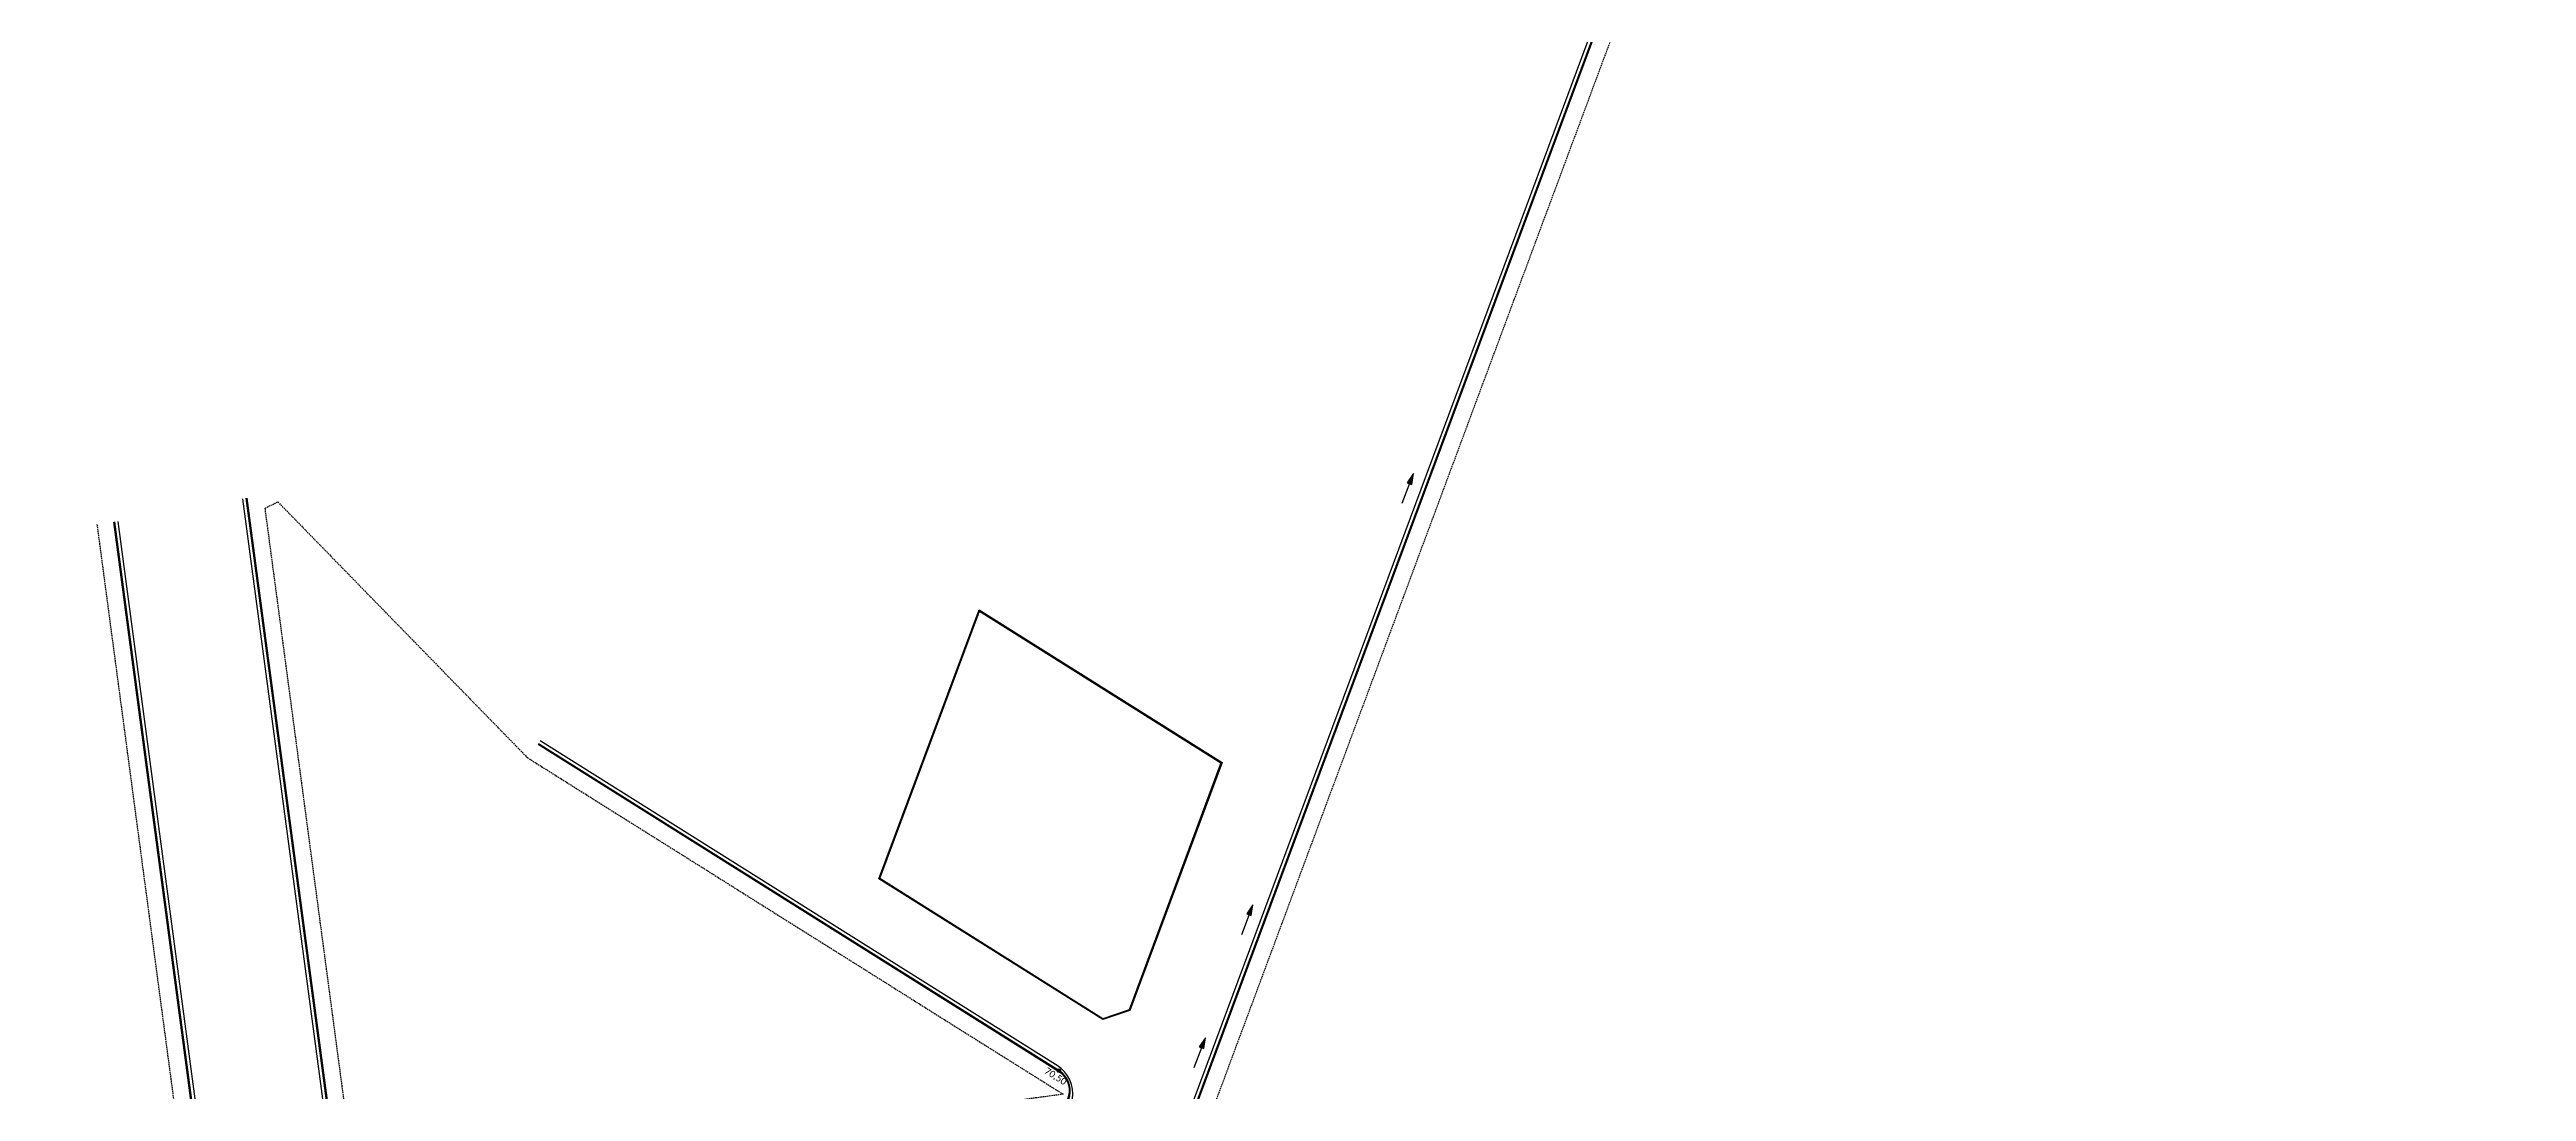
# Model space of a CAD drawing. Header units: metres. Extents: x 2615496 to 2632651, y 4927671 to 4929056.
# Drawn here: x 2623965.4 to 2624406.3, y 4928139 to 4928324.3 of the extents above; entities that cross this region are included whole.
import ezdxf

# ---------------------------------------------------------------- set-up
doc = ezdxf.new("R2010")
doc.units = ezdxf.units.M
doc.header["$MEASUREMENT"] = 0
doc.linetypes.add('HIDDEN', pattern=[0.375, 0.25, -0.125])
for name, color, linetype in [('CotaFCC', 6, 'Continuous'), ('Cuneta', 211, 'Continuous'), ('Escurrimiento', 160, 'Continuous'), ('Manzanas', 134, 'HIDDEN'), ('Vereda', 3, 'Continuous'), ('viviendas_alambrados_cercos', 4, 'Continuous')]:
    doc.layers.add(name, color=color, linetype=linetype)
doc.styles.get("Standard").update_dxf_attribs({"font": 'CALIBRI.TTF'})

# ---------------------------------------------------------------- blocks, each defined once
blk = doc.blocks.new('Flecha Claudio')
at = {"layer": 'Escurrimiento'}
blk.add_hatch(color=256, dxfattribs=at).paths.add_polyline_path([(-1.99, 0.44), (-1.99, -0.46), (0, 0)])
for points in [[(0, 0), (-1.99, -0.46), (-1.99, 0.44), (0, 0)], [(-1.99, -0.01), (-5.99, -0.01)]]:
    blk.add_lwpolyline(points, dxfattribs=at)

msp = doc.modelspace()

# ---------------------------------------------------------------- hatches: boundary and pattern name
at = {"layer": 'CotaFCC'}
h = msp.add_hatch(color=256, dxfattribs=at)
edge = h.paths.add_edge_path()
edge.add_arc((2624145.0359, 4928142.68812), 0.3186, 0, 360)

# ---------------------------------------------------------------- linework, layer by layer
msp.add_circle((2624145.0359, 4928142.68812), 0.3186, dxfattribs=at)
at = {"layer": 'Cuneta'}
for p, q in [((2624051.27025, 4927821.15681, -0.56571), (2624402.74061, 4928764.8364, -0.56571)), ((2623999.77546, 4928244.39581), (2624016.22638, 4928120.9925)), ((2623993.5374, 4928120.91699), (2623977.61642, 4928240.34504)), ((2624144.42058, 4928143.78287), (2624052.75088, 4928201.33393)), ((2624144.73992, 4928143.58239), (2624144.42058, 4928143.78287))]:
    msp.add_line(p, q, dxfattribs=at)
msp.add_arc((2624141.54966, 4928138.50082), 6, 352.1150793, 57.8790267, dxfattribs=at)
at = {"layer": 'Manzanas'}
msp.add_line((2624055.20511, 4927820.97748, -0.56571), (2624406.25479, 4928763.52756, -0.56571), dxfattribs=at)
for points in [[(2623889.32037, 4928314.35329), (2623886.42561, 4928309.37829), (2623904.78237, 4928234.61201), (2623909.77146, 4928131.25042), (2623913.74095, 4928130.75736), (2623952.12546, 4928125.98955), (2623985.38733, 4928123.96722), (2623989.37996, 4928123.72447), (2623988.85139, 4928127.68939), (2623973.8993, 4928239.84951)], [(2624019.63057, 4928123.83539), (2624003.77871, 4928242.74493), (2624006.04411, 4928243.84737), (2624050.45461, 4928198.34778), (2624142.42668, 4928140.60689), (2624145.81438, 4928138.48006), (2624141.84987, 4928137.94843), (2624064.55731, 4928127.58389), (2624023.61672, 4928124.16798), (2624019.63057, 4928123.83539)]]:
    msp.add_lwpolyline(points, dxfattribs=at)
at = {"layer": 'Vereda', "elevation": -0.56571}
for points in [[(2624051.89983, 4927821.12811), (2624403.30288, 4928764.62699)], [(2624052.05722, 4927821.12094), (2624403.44345, 4928764.57464)]]:
    msp.add_lwpolyline(points, dxfattribs=at)
at = {"layer": 'Vereda'}
for points in [[(2624000.3702, 4928244.4751), (2624016.13084, 4928126.24977, 0.399850644), (2624022.73826, 4928120.93374), (2624023.87863, 4928121.02888), (2624064.8978, 4928124.45135), (2624142.26852, 4928134.82638), (2624143.49197, 4928134.99044, 0.701779135), (2624145.14701, 4928142.61837), (2624144.10156, 4928143.27471), (2624052.43186, 4928200.82578)], [(2624000.51888, 4928244.49492), (2624016.27953, 4928126.26959, 0.399850644), (2624022.72579, 4928121.08322), (2624023.86616, 4928121.17837), (2624064.88159, 4928124.60052), (2624142.24859, 4928134.97505), (2624143.47204, 4928135.13911, 0.701779135), (2624145.06725, 4928142.49133), (2624144.0218, 4928143.14767), (2624052.3521, 4928200.69874)], [(2623901.65, 4928234.17079), (2623906.50342, 4928133.61988, 0.364741381), (2623911.88819, 4928127.81329), (2623913.35267, 4928127.63138), (2623951.83545, 4928122.85136), (2623985.19616, 4928120.82303), (2623985.55151, 4928120.80142, 0.472018164), (2623992.02081, 4928127.75276), (2623991.97377, 4928128.10564), (2623977.02168, 4928240.26575)], [(2623901.79983, 4928234.17802), (2623906.65325, 4928133.62712, 0.364741381), (2623911.90668, 4928127.96215), (2623913.37116, 4928127.78024), (2623951.84926, 4928123.0008), (2623985.20527, 4928120.97275), (2623985.56061, 4928120.95115, 0.472018164), (2623991.87213, 4928127.73294), (2623991.82508, 4928128.08582), (2623976.873, 4928240.24593)]]:
    msp.add_lwpolyline(points, format="xyb", dxfattribs=at)
at = {"layer": 'viviendas_alambrados_cercos', "linetype": 'ByBlock'}
msp.add_lwpolyline([(2624152.87655, 4928151.75745), (2624113.02018, 4928176.77964), (2624130.84004, 4928224.62911), (2624174.08411, 4928197.48009), (2624157.66025, 4928153.37911), (2624152.87655, 4928151.75745)], dxfattribs=at)
msp.add_lwpolyline([(2624152.89592, 4928151.9224), (2624113.20337, 4928176.84174), (2624130.91631, 4928224.40411), (2624173.90092, 4928197.41799), (2624157.54457, 4928153.49828)], close=True, dxfattribs=at)

# ---------------------------------------------------------------- block references
at = {"layer": 'Escurrimiento', "xscale": -0.9538932843795462, "yscale": 0.9538932843795463, "zscale": 0.9538932843795465, "rotation": 249.1533676759695}
for p in [(2624208.14057, 4928248.87763, 0.00009), (2624179.5805, 4928172.19597, 0.00009), (2624171.12668, 4928148.53323, 0.00009)]:
    msp.add_blockref('Flecha Claudio', p, dxfattribs=at)

# ---------------------------------------------------------------- texts
at = {"layer": 'CotaFCC'}
msp.add_text('70,50', height=1.2, rotation=327.548542, dxfattribs=at).set_placement((2624142.36935, 4928142.32578))

doc.saveas('drawing.dxf')
